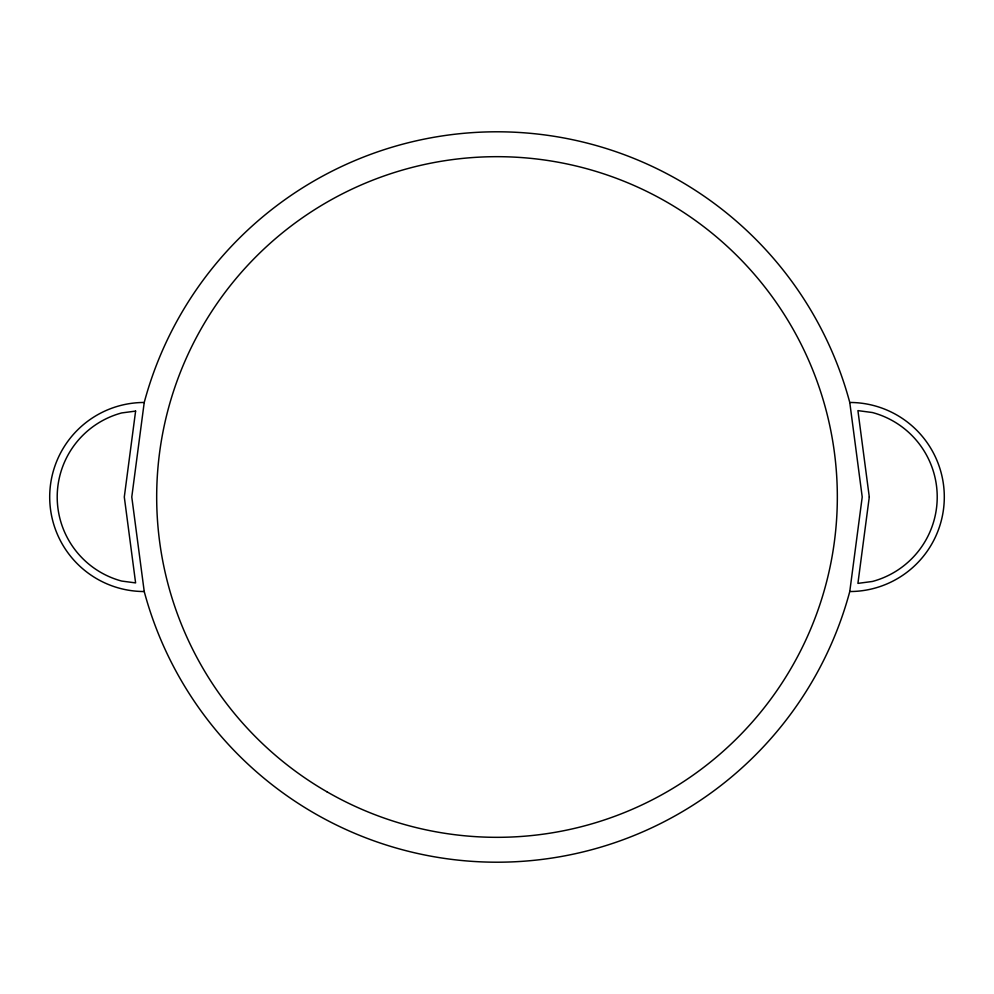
<?xml version="1.0" encoding="UTF-8"?>
<svg xmlns="http://www.w3.org/2000/svg" width="994" height="994" viewBox="0 0 994 994"><rect width="100%" height="100%" fill="white"/><g stroke="black" fill="none" stroke-linecap="round" stroke-linejoin="round"><path stroke-width="1.49" d="M144.229 402.471L131.78 497L144.229 591.529A365.22 365.22 0 0 0 849.771 591.529A94.529 94.529 0 0 0 944.3 497A94.529 94.529 0 0 0 849.771 402.471A365.22 365.22 0 0 0 144.229 402.471A94.529 94.529 0 0 0 49.7 497A94.529 94.529 0 0 0 144.229 591.529M849.771 591.529L862.22 497L849.771 402.471M135.606 411.094L124.3 497L135.606 582.906L121.703 581.068A87.037 87.037 0 0 1 121.703 412.932L135.606 411.094M869.29 497L857.921 583.379L872.409 581.465A87.447 87.447 0 0 0 872.409 412.535L857.921 410.621L869.29 497M326.84 791.733A340.333 340.333 0 0 0 837.333 497A340.333 340.333 0 0 0 326.84 202.267A340.333 340.333 0 0 0 326.84 791.733"/></g></svg>
